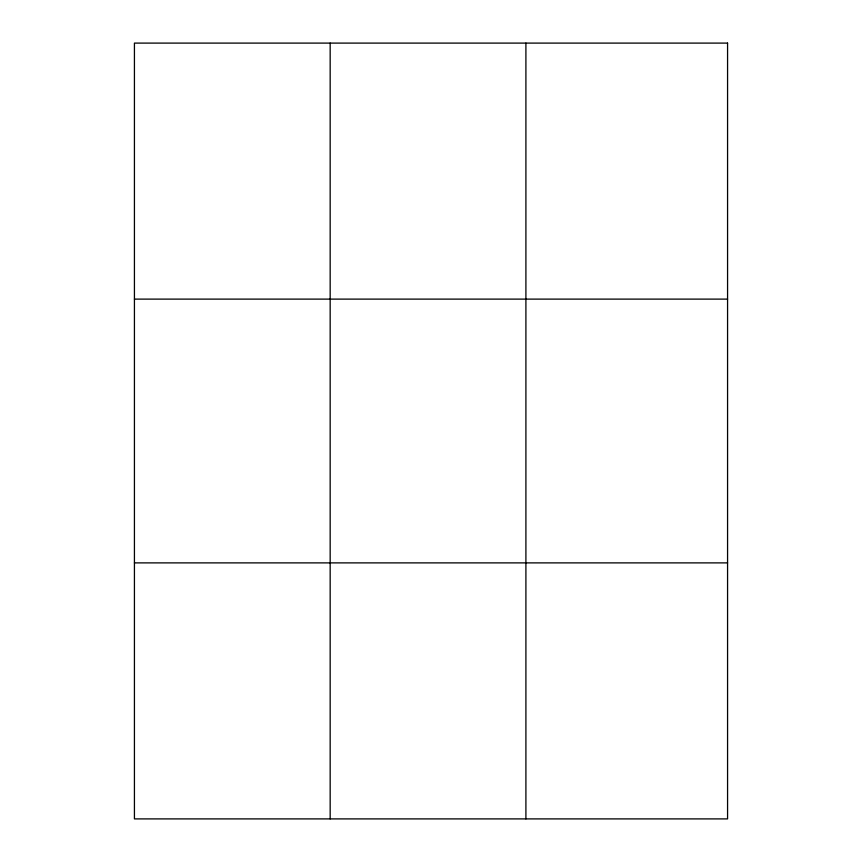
<?xml version="1.0" encoding="UTF-8"?>
<svg xmlns="http://www.w3.org/2000/svg" width="862" height="862" viewBox="0 0 862 862"><rect width="100%" height="100%" fill="white"/><g stroke="black" fill="none" stroke-linecap="round" stroke-linejoin="round"><path stroke-width="1.29" d="M330.168 43.1L330.168 818.9M525.906 43.1L525.906 818.9M134.429 299.114L727.571 299.114M134.429 562.886L727.571 562.886M727.571 43.1L727.571 818.9L134.429 818.9L134.429 43.1L727.571 43.1"/></g></svg>
